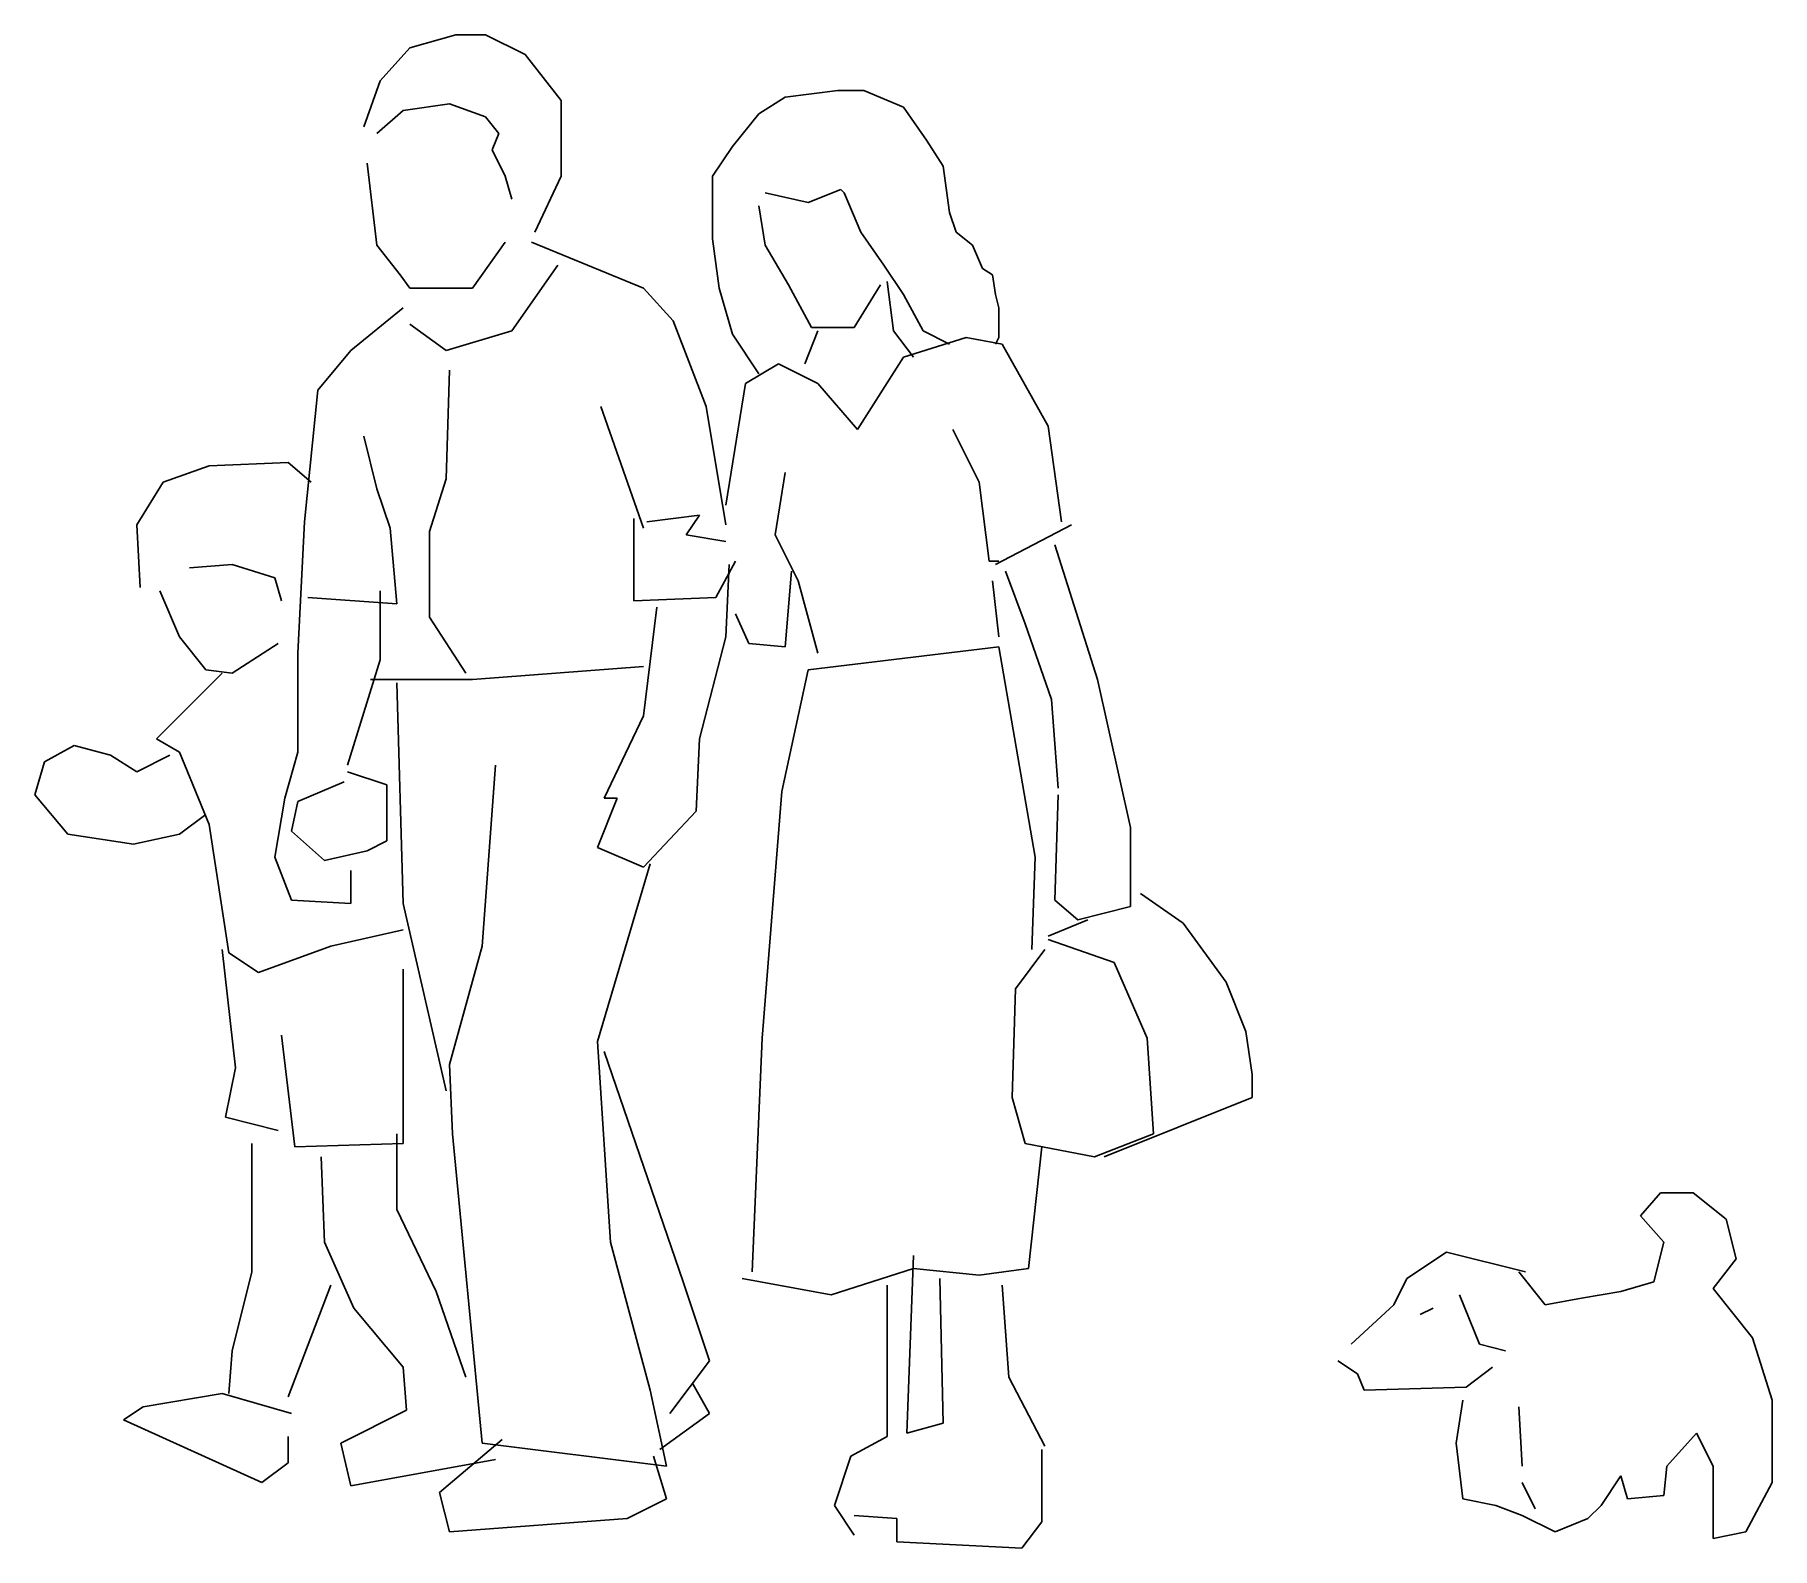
# Model space of a CAD drawing. Header units: millimetres. Extents: x -1543.43 to -1541.46, y 1863.2 to 1864.92.
import ezdxf

# ---------------------------------------------------------------- set-up
doc = ezdxf.new("R2010")
doc.units = ezdxf.units.MM
doc.header["$LTSCALE"] = 10
doc.layers.add('Humanos', color=2, linetype='Continuous')

msp = doc.modelspace()

# ---------------------------------------------------------------- linework, layer by layer
at = {"layer": 'Humanos'}
for p, q in [((-1542.9529, 1864.9215), (-1543.0051, 1864.9066)), ((-1542.9193, 1864.9215), (-1542.9529, 1864.9215)), ((-1542.8745, 1864.8991), (-1542.9193, 1864.9215)), ((-1543.0051, 1864.9066), (-1543.0387, 1864.8692)), ((-1542.8334, 1864.8468), (-1542.8745, 1864.8991)), ((-1543.0387, 1864.8692), (-1543.0574, 1864.817)), ((-1542.5795, 1864.8506), (-1542.5496, 1864.8543)), ((-1542.5496, 1864.8543), (-1542.5197, 1864.8581)), ((-1542.5197, 1864.8581), (-1542.4899, 1864.8581)), ((-1542.4899, 1864.8581), (-1542.445, 1864.8394)), ((-1543.0425, 1864.8095), (-1543.0126, 1864.8356)), ((-1543.0126, 1864.8356), (-1542.9603, 1864.8431)), ((-1542.9603, 1864.8431), (-1542.9193, 1864.8282)), ((-1542.8334, 1864.761), (-1542.8334, 1864.8468)), ((-1542.6392, 1864.7946), (-1542.6093, 1864.8319)), ((-1542.6093, 1864.8319), (-1542.5795, 1864.8506)), ((-1542.445, 1864.8394), (-1542.4189, 1864.802)), ((-1542.9193, 1864.8282), (-1542.9043, 1864.8095)), ((-1542.9043, 1864.8095), (-1542.9118, 1864.7908)), ((-1542.6616, 1864.761), (-1542.6392, 1864.7946)), ((-1542.4189, 1864.802), (-1542.4002, 1864.7722)), ((-1543.0537, 1864.7759), (-1543.0425, 1864.6826)), ((-1542.9118, 1864.7908), (-1542.8969, 1864.761)), ((-1542.4002, 1864.7722), (-1542.3928, 1864.7199)), ((-1542.8969, 1864.761), (-1542.8894, 1864.7348)), ((-1542.8632, 1864.6975), (-1542.8334, 1864.761)), ((-1542.6616, 1864.69), (-1542.6616, 1864.761)), ((-1542.6019, 1864.7423), (-1542.5533, 1864.7311)), ((-1542.5533, 1864.7311), (-1542.516, 1864.746)), ((-1542.516, 1864.746), (-1542.5123, 1864.7423)), ((-1542.5123, 1864.7423), (-1542.4936, 1864.6975)), ((-1542.6093, 1864.7274), (-1542.6019, 1864.6826)), ((-1542.3928, 1864.7199), (-1542.3853, 1864.6975)), ((-1542.4936, 1864.6975), (-1542.4675, 1864.6602)), ((-1542.3853, 1864.6975), (-1542.3666, 1864.6826)), ((-1543.0425, 1864.6826), (-1543.0163, 1864.6489)), ((-1542.9342, 1864.634), (-1542.8969, 1864.6863)), ((-1542.74, 1864.634), (-1542.867, 1864.6863)), ((-1542.6541, 1864.634), (-1542.6616, 1864.69)), ((-1542.6019, 1864.6826), (-1542.5757, 1864.6378)), ((-1542.3666, 1864.6826), (-1542.3554, 1864.6564)), ((-1542.8371, 1864.6602), (-1542.8894, 1864.5855)), ((-1542.4675, 1864.6602), (-1542.445, 1864.6266)), ((-1542.3554, 1864.6564), (-1542.3442, 1864.6489)), ((-1543.0163, 1864.6489), (-1543.0051, 1864.634)), ((-1542.5757, 1864.6378), (-1542.5496, 1864.5892)), ((-1542.5011, 1864.5892), (-1542.4712, 1864.6378)), ((-1542.4637, 1864.6415), (-1542.4563, 1864.5855)), ((-1542.3442, 1864.6489), (-1542.3405, 1864.6266)), ((-1543.0051, 1864.634), (-1542.9342, 1864.634)), ((-1542.7064, 1864.5967), (-1542.74, 1864.634)), ((-1542.6392, 1864.5817), (-1542.6541, 1864.634)), ((-1542.445, 1864.6266), (-1542.4227, 1864.5855)), ((-1542.3405, 1864.6266), (-1542.3368, 1864.6116)), ((-1543.0126, 1864.6116), (-1543.0723, 1864.5631)), ((-1542.6691, 1864.4996), (-1542.7064, 1864.5967)), ((-1542.3368, 1864.6116), (-1542.3368, 1864.578)), ((-1542.9641, 1864.5631), (-1543.0051, 1864.5929)), ((-1542.8894, 1864.5855), (-1542.9641, 1864.5631)), ((-1542.6093, 1864.5369), (-1542.6392, 1864.5817)), ((-1542.5421, 1864.5855), (-1542.5571, 1864.5481)), ((-1542.5496, 1864.5892), (-1542.5011, 1864.5892)), ((-1542.4563, 1864.5855), (-1542.4338, 1864.5556)), ((-1542.3741, 1864.578), (-1542.445, 1864.5556)), ((-1542.4227, 1864.5855), (-1542.3928, 1864.5705)), ((-1542.333, 1864.5705), (-1542.3741, 1864.578)), ((-1542.3368, 1864.578), (-1542.3405, 1864.5705)), ((-1543.0723, 1864.5631), (-1543.1097, 1864.5183)), ((-1542.445, 1864.5556), (-1542.4973, 1864.4735)), ((-1542.2808, 1864.4772), (-1542.333, 1864.5705)), ((-1542.9603, 1864.5407), (-1542.9641, 1864.4175)), ((-1542.5869, 1864.5481), (-1542.6243, 1864.5257)), ((-1542.5421, 1864.5257), (-1542.5869, 1864.5481)), ((-1543.1097, 1864.5183), (-1543.1246, 1864.3689)), ((-1542.6243, 1864.5257), (-1542.6467, 1864.3876)), ((-1542.4973, 1864.4735), (-1542.5421, 1864.5257)), ((-1542.7886, 1864.4996), (-1542.74, 1864.3614)), ((-1542.6467, 1864.3652), (-1542.6691, 1864.4996)), ((-1542.2658, 1864.3689), (-1542.2808, 1864.4772)), ((-1543.0425, 1864.4063), (-1543.0574, 1864.466)), ((-1542.3592, 1864.4137), (-1542.389, 1864.4735)), ((-1543.2852, 1864.4137), (-1543.2329, 1864.4324)), ((-1543.2329, 1864.4324), (-1543.1433, 1864.4361)), ((-1543.1433, 1864.4361), (-1543.1171, 1864.4137)), ((-1542.9641, 1864.4175), (-1542.9827, 1864.3577)), ((-1542.5795, 1864.4249), (-1542.5907, 1864.354)), ((-1543.315, 1864.3652), (-1543.2852, 1864.4137)), ((-1543.0275, 1864.3614), (-1543.0425, 1864.4063)), ((-1542.348, 1864.3241), (-1542.3592, 1864.4137)), ((-1543.3113, 1864.2942), (-1543.315, 1864.3652)), ((-1543.1246, 1864.3689), (-1543.1321, 1864.2196)), ((-1543.0201, 1864.2756), (-1543.0275, 1864.3614)), ((-1542.7512, 1864.3726), (-1542.7512, 1864.2793)), ((-1542.7363, 1864.3689), (-1542.6766, 1864.3764)), ((-1542.6766, 1864.3764), (-1542.6915, 1864.354)), ((-1542.2546, 1864.3652), (-1542.3405, 1864.3204)), ((-1542.9827, 1864.3577), (-1542.9827, 1864.2606)), ((-1542.6915, 1864.354), (-1542.6467, 1864.3465)), ((-1542.5907, 1864.354), (-1542.5645, 1864.3017)), ((-1542.2248, 1864.1897), (-1542.2733, 1864.3428)), ((-1543.2553, 1864.3166), (-1543.2068, 1864.3204)), ((-1543.2068, 1864.3204), (-1543.1582, 1864.3054)), ((-1542.6579, 1864.283), (-1542.6355, 1864.3241)), ((-1542.6467, 1864.2382), (-1542.6429, 1864.3204)), ((-1542.3368, 1864.3241), (-1542.348, 1864.3241)), ((-1543.1582, 1864.3054), (-1543.1508, 1864.2793)), ((-1542.572, 1864.3129), (-1542.5795, 1864.227)), ((-1542.5645, 1864.3017), (-1542.5421, 1864.2196)), ((-1542.3368, 1864.2382), (-1542.3442, 1864.3017)), ((-1542.3069, 1864.2532), (-1542.3293, 1864.3129)), ((-1543.2889, 1864.2905), (-1543.2665, 1864.2382)), ((-1543.1209, 1864.283), (-1543.0201, 1864.2756)), ((-1543.0387, 1864.2121), (-1543.0387, 1864.2905)), ((-1542.7512, 1864.2793), (-1542.6579, 1864.283)), ((-1542.9827, 1864.2606), (-1542.9416, 1864.1972)), ((-1542.7251, 1864.2718), (-1542.74, 1864.1486)), ((-1542.6205, 1864.2308), (-1542.6355, 1864.2644)), ((-1542.277, 1864.1673), (-1542.3069, 1864.2532)), ((-1543.2665, 1864.2382), (-1543.2366, 1864.2009)), ((-1543.2068, 1864.1972), (-1543.1545, 1864.2308)), ((-1542.6766, 1864.1225), (-1542.6467, 1864.2382)), ((-1542.5795, 1864.227), (-1542.6205, 1864.2308)), ((-1542.5533, 1864.2009), (-1542.3368, 1864.227)), ((-1542.3368, 1864.227), (-1542.2957, 1863.9881)), ((-1543.2366, 1864.2009), (-1543.2068, 1864.1972)), ((-1543.1321, 1864.2196), (-1543.1321, 1864.1075)), ((-1543.0761, 1864.0926), (-1543.0387, 1864.2121)), ((-1542.9342, 1864.1897), (-1542.74, 1864.2046)), ((-1542.5832, 1864.0627), (-1542.5533, 1864.2009)), ((-1543.2926, 1864.1225), (-1543.218, 1864.1972)), ((-1543.0499, 1864.1897), (-1542.9342, 1864.1897)), ((-1543.0126, 1863.9358), (-1543.0201, 1864.186)), ((-1542.1874, 1864.0217), (-1542.2248, 1864.1897)), ((-1542.2696, 1864.0665), (-1542.277, 1864.1673)), ((-1542.74, 1864.1486), (-1542.7848, 1864.0553)), ((-1543.2665, 1864.1075), (-1543.2926, 1864.1225)), ((-1542.6803, 1864.0403), (-1542.6766, 1864.1225)), ((-1543.386, 1864.115), (-1543.4196, 1864.0963)), ((-1543.3449, 1864.1038), (-1543.386, 1864.115)), ((-1543.315, 1864.0851), (-1543.3449, 1864.1038)), ((-1543.2777, 1864.1038), (-1543.315, 1864.0851)), ((-1543.2329, 1864.0254), (-1543.2665, 1864.1075)), ((-1543.1321, 1864.1075), (-1543.147, 1864.0553)), ((-1543.4196, 1864.0963), (-1543.4308, 1864.059)), ((-1543.0313, 1864.0702), (-1543.0761, 1864.0851)), ((-1542.9081, 1864.0926), (-1542.923, 1863.8872)), ((-1543.0798, 1864.0739), (-1543.1321, 1864.0515)), ((-1543.0313, 1864.0067), (-1543.0313, 1864.0702)), ((-1542.6056, 1863.7827), (-1542.5832, 1864.0627)), ((-1543.4308, 1864.059), (-1543.3934, 1864.0142)), ((-1543.147, 1864.0553), (-1543.1582, 1863.9881)), ((-1543.1321, 1864.0515), (-1543.1395, 1864.0179)), ((-1542.7699, 1864.0553), (-1542.7923, 1863.9993)), ((-1542.7848, 1864.0553), (-1542.7699, 1864.0553)), ((-1542.2696, 1864.059), (-1542.2733, 1863.9395)), ((-1543.2665, 1864.0142), (-1543.2366, 1864.0366)), ((-1543.2105, 1863.8798), (-1543.2329, 1864.0254)), ((-1542.74, 1863.9769), (-1542.6803, 1864.0403)), ((-1543.3934, 1864.0142), (-1543.3188, 1864.003)), ((-1543.3188, 1864.003), (-1543.2665, 1864.0142)), ((-1543.1395, 1864.0179), (-1543.1022, 1863.9843)), ((-1543.0537, 1863.9955), (-1543.0313, 1864.0067)), ((-1542.1874, 1863.9321), (-1542.1874, 1864.0217)), ((-1543.1582, 1863.9881), (-1543.1395, 1863.9395)), ((-1543.1022, 1863.9843), (-1543.0537, 1863.9955)), ((-1542.7923, 1863.9993), (-1542.74, 1863.9769)), ((-1542.2957, 1863.9881), (-1542.2994, 1863.8835)), ((-1543.0723, 1863.9358), (-1543.0723, 1863.9731)), ((-1542.7923, 1863.779), (-1542.7326, 1863.9806)), ((-1542.1762, 1863.947), (-1542.1277, 1863.9134)), ((-1543.1395, 1863.9395), (-1543.0723, 1863.9358)), ((-1542.9641, 1863.723), (-1543.0126, 1863.9358)), ((-1542.2733, 1863.9395), (-1542.2472, 1863.9171)), ((-1542.2472, 1863.9171), (-1542.1874, 1863.9321)), ((-1543.0126, 1863.9059), (-1543.0947, 1863.8872)), ((-1542.2808, 1863.8984), (-1542.236, 1863.9171)), ((-1542.1277, 1863.9134), (-1542.0791, 1863.8462)), ((-1543.0947, 1863.8872), (-1543.1769, 1863.8574)), ((-1542.923, 1863.8872), (-1542.9603, 1863.7528)), ((-1542.2061, 1863.8686), (-1542.2808, 1863.8947)), ((-1543.218, 1863.8835), (-1543.203, 1863.7491)), ((-1543.1769, 1863.8574), (-1543.2105, 1863.8798)), ((-1542.2845, 1863.8835), (-1542.3181, 1863.8387)), ((-1542.1687, 1863.7827), (-1542.2061, 1863.8686)), ((-1543.0126, 1863.6632), (-1543.0126, 1863.8611)), ((-1542.0791, 1863.8462), (-1542.0567, 1863.7902)), ((-1542.3181, 1863.8387), (-1542.3218, 1863.7155)), ((-1543.1508, 1863.7864), (-1543.1358, 1863.6595)), ((-1542.0567, 1863.7902), (-1542.0493, 1863.7416)), ((-1542.7774, 1863.5512), (-1542.7923, 1863.779)), ((-1542.7848, 1863.7678), (-1542.6952, 1863.5064)), ((-1542.6168, 1863.5176), (-1542.6056, 1863.7827)), ((-1542.1613, 1863.6744), (-1542.1687, 1863.7827)), ((-1543.203, 1863.7491), (-1543.2142, 1863.6931)), ((-1542.9603, 1863.7528), (-1542.9566, 1863.6744)), ((-1542.0493, 1863.7416), (-1542.0493, 1863.7155)), ((-1542.3218, 1863.7155), (-1542.3069, 1863.6632)), ((-1542.0493, 1863.7155), (-1542.2173, 1863.6483)), ((-1543.2142, 1863.6931), (-1543.1545, 1863.6782)), ((-1543.0201, 1863.5885), (-1543.0201, 1863.6744)), ((-1542.9566, 1863.6744), (-1542.923, 1863.3234)), ((-1542.2285, 1863.6483), (-1542.1613, 1863.6744)), ((-1543.1844, 1863.6632), (-1543.1844, 1863.5176)), ((-1543.1358, 1863.6595), (-1543.0126, 1863.6632)), ((-1542.3069, 1863.6632), (-1542.2285, 1863.6483)), ((-1542.3032, 1863.5213), (-1542.2882, 1863.6595)), ((-1543.1059, 1863.6483), (-1543.1022, 1863.5512)), ((-1541.5863, 1863.6072), (-1541.6087, 1863.5811)), ((-1541.5489, 1863.6072), (-1541.5863, 1863.6072)), ((-1541.5116, 1863.5773), (-1541.5489, 1863.6072)), ((-1542.9753, 1863.4952), (-1543.0201, 1863.5885)), ((-1541.6087, 1863.5811), (-1541.5825, 1863.5512)), ((-1541.5004, 1863.5325), (-1541.5116, 1863.5773)), ((-1543.1022, 1863.5512), (-1543.0686, 1863.4765)), ((-1542.7326, 1863.3832), (-1542.7774, 1863.5512)), ((-1541.5825, 1863.5512), (-1541.5937, 1863.5064)), ((-1542.4413, 1863.3346), (-1542.4338, 1863.5363)), ((-1541.8738, 1863.5101), (-1541.829, 1863.54)), ((-1541.829, 1863.54), (-1541.7393, 1863.5176)), ((-1541.5265, 1863.4989), (-1541.5004, 1863.5325)), ((-1543.1844, 1863.5176), (-1543.2068, 1863.428)), ((-1542.5272, 1863.4915), (-1542.4338, 1863.5213)), ((-1542.4338, 1863.5213), (-1542.3592, 1863.5139)), ((-1542.3592, 1863.5139), (-1542.3032, 1863.5213)), ((-1541.7169, 1863.4803), (-1541.7468, 1863.5176)), ((-1543.1433, 1863.3757), (-1543.0947, 1863.5027)), ((-1542.9416, 1863.3981), (-1542.9753, 1863.4952)), ((-1542.6952, 1863.5064), (-1542.6653, 1863.4168)), ((-1542.628, 1863.5101), (-1542.5272, 1863.4915)), ((-1542.4637, 1863.5027), (-1542.4637, 1863.3309)), ((-1542.404, 1863.5101), (-1542.4002, 1863.3458)), ((-1542.333, 1863.5027), (-1542.3256, 1863.3981)), ((-1541.8887, 1863.4803), (-1541.8738, 1863.5101)), ((-1541.814, 1863.4915), (-1541.7916, 1863.4355)), ((-1541.6311, 1863.4952), (-1541.6759, 1863.4877)), ((-1541.5937, 1863.5064), (-1541.6311, 1863.4952)), ((-1541.4817, 1863.4429), (-1541.5265, 1863.4989)), ((-1543.0686, 1863.4765), (-1543.0126, 1863.4093)), ((-1541.9372, 1863.4355), (-1541.8887, 1863.4803)), ((-1541.8439, 1863.4765), (-1541.8588, 1863.4691)), ((-1541.6759, 1863.4877), (-1541.7169, 1863.4803)), ((-1541.7916, 1863.4355), (-1541.7618, 1863.428)), ((-1541.4593, 1863.372), (-1541.4817, 1863.4429)), ((-1543.2068, 1863.428), (-1543.2105, 1863.3794)), ((-1542.6653, 1863.4168), (-1542.7102, 1863.357)), ((-1541.9522, 1863.4168), (-1541.9298, 1863.4019)), ((-1543.0126, 1863.4093), (-1543.0089, 1863.3608)), ((-1542.3256, 1863.3981), (-1542.2845, 1863.3197)), ((-1541.9298, 1863.4019), (-1541.9223, 1863.3832)), ((-1541.8066, 1863.3869), (-1541.7767, 1863.4093)), ((-1543.218, 1863.3794), (-1543.3076, 1863.3645)), ((-1543.1395, 1863.357), (-1543.218, 1863.3794)), ((-1542.7139, 1863.2973), (-1542.7326, 1863.3832)), ((-1542.684, 1863.3906), (-1542.6653, 1863.357)), ((-1541.9223, 1863.3832), (-1541.8066, 1863.3869)), ((-1543.3076, 1863.3645), (-1543.33, 1863.3496)), ((-1543.0089, 1863.3608), (-1543.0835, 1863.3234)), ((-1542.6653, 1863.357), (-1542.7214, 1863.316)), ((-1541.8103, 1863.372), (-1541.8178, 1863.3234)), ((-1541.7468, 1863.3645), (-1541.7431, 1863.2973)), ((-1541.4593, 1863.2786), (-1541.4593, 1863.372)), ((-1543.33, 1863.3496), (-1543.1732, 1863.2786)), ((-1542.4002, 1863.3458), (-1542.4413, 1863.3346)), ((-1541.5788, 1863.2973), (-1541.5452, 1863.3346)), ((-1541.5452, 1863.3346), (-1541.5265, 1863.2973)), ((-1543.1433, 1863.301), (-1543.1433, 1863.3309)), ((-1543.0835, 1863.3234), (-1543.0723, 1863.2749)), ((-1542.9006, 1863.3272), (-1542.9715, 1863.2674)), ((-1542.923, 1863.3234), (-1542.7139, 1863.2973)), ((-1542.4637, 1863.3309), (-1542.5048, 1863.3085)), ((-1542.2882, 1863.2338), (-1542.2882, 1863.316)), ((-1541.8178, 1863.3234), (-1541.8103, 1863.26)), ((-1543.1732, 1863.2786), (-1543.1433, 1863.301)), ((-1543.0723, 1863.2749), (-1542.9081, 1863.3048)), ((-1542.7139, 1863.26), (-1542.7288, 1863.3085)), ((-1542.5048, 1863.3085), (-1542.5235, 1863.2525)), ((-1541.5825, 1863.2637), (-1541.5788, 1863.2973)), ((-1541.5265, 1863.2973), (-1541.5265, 1863.2152)), ((-1541.7431, 1863.2786), (-1541.7282, 1863.2488)), ((-1541.6535, 1863.2525), (-1541.6311, 1863.2861)), ((-1541.6311, 1863.2861), (-1541.6236, 1863.26)), ((-1541.4892, 1863.2226), (-1541.4593, 1863.2786)), ((-1542.9715, 1863.2674), (-1542.9603, 1863.2226)), ((-1542.7587, 1863.2376), (-1542.7139, 1863.26)), ((-1541.8103, 1863.26), (-1541.773, 1863.2525)), ((-1541.6236, 1863.26), (-1541.5825, 1863.2637)), ((-1542.9603, 1863.2226), (-1542.7587, 1863.2376)), ((-1542.5235, 1863.2525), (-1542.5011, 1863.2189)), ((-1542.5011, 1863.2413), (-1542.4525, 1863.2376)), ((-1542.4525, 1863.2376), (-1542.4525, 1863.2114)), ((-1541.773, 1863.2525), (-1541.7431, 1863.2413)), ((-1541.7431, 1863.2413), (-1541.7057, 1863.2226)), ((-1541.7057, 1863.2226), (-1541.6684, 1863.2376)), ((-1541.6684, 1863.2376), (-1541.6535, 1863.2525)), ((-1542.3106, 1863.204), (-1542.2882, 1863.2338)), ((-1541.5265, 1863.2152), (-1541.4892, 1863.2226)), ((-1542.4525, 1863.2114), (-1542.3106, 1863.204))]:
    msp.add_line(p, q, dxfattribs=at)

doc.saveas('drawing.dxf')
